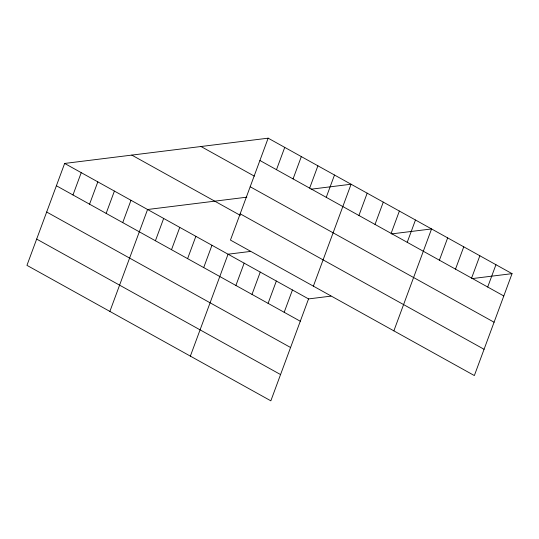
<?xml version="1.0" encoding="UTF-8"?>
<svg xmlns="http://www.w3.org/2000/svg" width="539" height="539" viewBox="0 0 539 539"><rect width="100%" height="100%" fill="white"/><g stroke="black" fill="none" stroke-linecap="round" stroke-linejoin="round"><path stroke-width="0.81" d="M268.159 138.173L230.456 240.084L474.354 375.562L512.05 273.65L268.159 138.173L64.646 163.438L26.95 265.35L270.841 400.827L308.544 298.916L330.926 296.133M72.981 194.963L81.234 172.648M89.562 204.18L97.822 181.865M106.149 213.39L114.403 191.076M122.73 222.6L130.99 200.286M109.875 311.414L147.571 209.503L246.855 197.173M155.414 240.758L163.667 218.443M171.51 249.698L179.763 227.384M187.606 258.639L195.866 236.325M203.708 267.58L211.962 245.265M190.355 356.124L228.058 254.206L250.446 251.43M276.487 169.697L284.74 147.383M235.9 285.461L244.154 263.147M293.075 178.908L301.328 156.593M251.996 294.409L260.249 272.087M309.656 188.124L317.909 165.81M268.092 303.349L276.345 281.035M326.243 197.335L334.497 175.02M284.188 312.29L292.448 289.975M313.381 286.148L351.084 184.23L311.104 189.196M358.92 215.492L367.18 193.171M375.023 224.433L383.276 202.118M391.119 233.374L399.372 211.059M407.214 242.314L415.468 220M393.868 330.858L431.564 228.94L391.59 233.906M439.406 260.196L447.66 237.881M455.502 269.136L463.762 246.822M471.605 278.077L479.858 255.762M487.701 287.024L495.954 264.703M472.076 278.609L512.05 273.65M259.906 160.487L503.797 295.965M201 146.507L254.361 176.152M250.184 186.757L494.081 322.228M240.178 213.815L484.069 349.292M131.806 155.097L240.34 215.384M64.646 163.438L308.544 298.916M56.393 185.753L300.284 321.231M46.677 212.022L290.568 347.5M36.665 239.087L280.556 374.565"/></g></svg>
